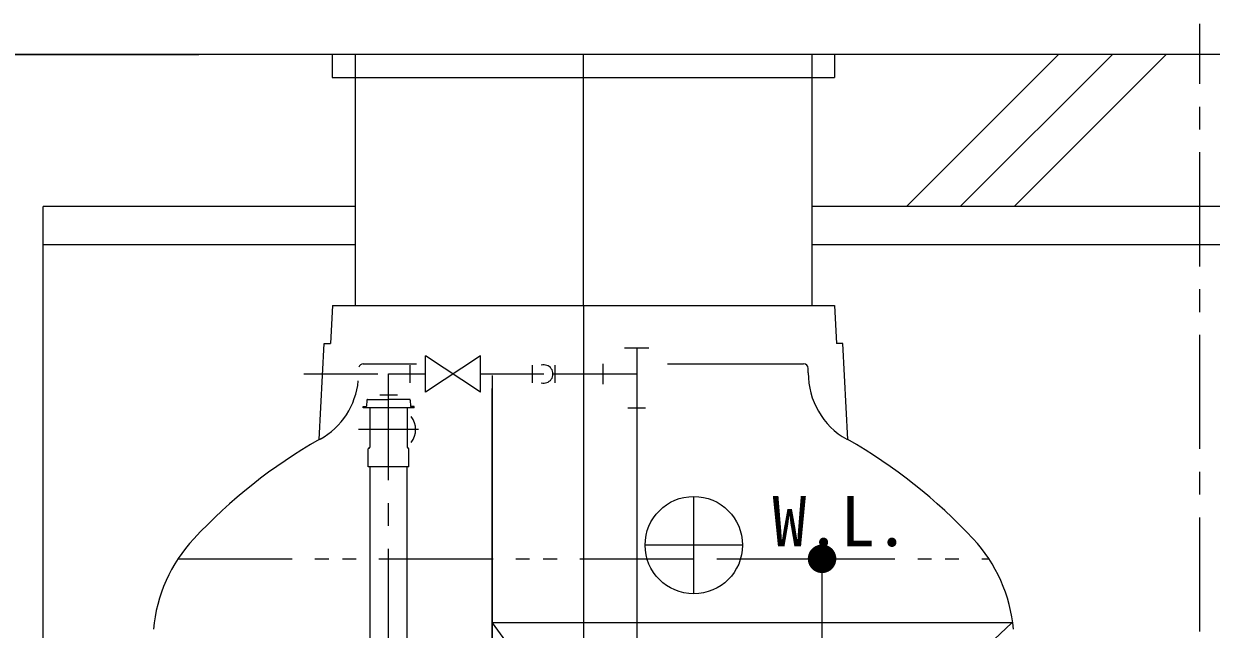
# Model space of a CAD drawing. Units: millimetres, scale not verified. Extents: x -8093 to 8093, y -5792 to 5792.
# Drawn here: x 243 to 1804, y -2375 to -1579 of the extents above; entities that cross this region are included whole.
import ezdxf
from ezdxf.enums import TextEntityAlignment as Align

# ---------------------------------------------------------------- set-up
doc = ezdxf.new("R2010")
doc.units = ezdxf.units.MM
doc.header["$LTSCALE"] = 30
for name, pattern in [('CHAIN1', [8, 5, -1, 1, -1]), ('DOUBLE_CHAIN1', [8.8, 5, -1, 0.6, -0.6, 0.6, -1]), ('LONG_CHAIN', [21, 18, -1, 1, -1])]:
    doc.linetypes.add(name, pattern=pattern)
for name, color, linetype, lineweight in [('0-1_00クル-フ-0躯体', 3, 'Continuous', 25), ('0-3_00クル-フ-1機器', 2, 'Continuous', 25), ('0-4_00クル-フ-6寸法', 132, 'Continuous', 25)]:
    doc.layers.add(name, color=color, linetype=linetype, lineweight=lineweight)
doc.styles.add('ＭＳ ゴシック', font='')
doc.styles.get('ＭＳ ゴシック').set_extended_font_data('MS Gothic')

msp = doc.modelspace()

# ---------------------------------------------------------------- linework, layer by layer
at = {"layer": '0-1_00クル-フ-0躯体', "linetype": 'LONG_CHAIN'}
for p, q in [((978.72, -1949.07), (978.72, -1619.07)), ((978.72, -1949.07), (978.72, -3519.07)), ((722.72, -3438.84), (722.72, -2072.5)), ((762.22, -2112.07), (683.22, -2112.07)), ((1123.72, -2328.07), (1123.72, -2200.07)), ((1187.72, -2264.07), (1059.72, -2264.07))]:
    msp.add_line(p, q, dxfattribs=at)
at = {"layer": '0-1_00クル-フ-0躯体'}
for p, q in [((648.92, -1949.07), (646.3, -1999.07)), ((1032.6, -2004.88), (1064.84, -2004.88)), ((1048.72, -2004.88), (1048.72, -3338.57)), ((689.41, -2025.77), (759.52, -2025.77)), ((750.7, -2027.43), (750.7, -2050.71)), ((770.99, -2063.06), (770.99, -2015.08)), ((843.45, -2015.08), (770.99, -2063.06)), ((843.45, -2063.06), (770.99, -2015.08)), ((843.45, -2063.06), (843.45, -2015.08)), ((911.92, -2050.56), (911.92, -2027.58)), ((941.52, -2050.56), (941.52, -2027.58)), ((1004.3, -2025.58), (1004.3, -2052.56)), ((1004.3, -2025.58), (1004.3, -2052.56)), ((1004.3, -2027.43), (1004.3, -2050.71)), ((1089.12, -2025.77), (1268.03, -2025.77)), ((611.29, -2039.07), (708.76, -2039.07)), ((722.72, -2072.5), (722.72, -2039.07)), ((722.72, -2039.07), (770.99, -2039.07)), ((807.22, -2039.07), (807.42, -2039.07)), ((807.22, -2039.07), (807.42, -2039.07)), ((807.22, -2039.07), (807.42, -2039.07)), ((807.22, -2039.07), (807.42, -2039.07)), ((843.45, -2039.07), (926.72, -2039.07)), ((858.72, -2041.17), (858.72, -2772.13)), ((938.71, -2039.07), (1048.72, -2039.07)), ((1274.03, -2037.56), (1274.03, -2031.51)), ((858.72, -2498.98), (858.72, -2058.07)), ((694.17, -2073.45), (693.75, -2081.53)), ((695.17, -2072.5), (722.72, -2072.5)), ((734.36, -2067.06), (711.08, -2067.06)), ((750.27, -2072.5), (722.72, -2072.5)), ((751.27, -2073.45), (751.7, -2081.53)), ((689.22, -2082), (693.25, -2082)), ((689.22, -2083.5), (689.22, -2082)), ((756.22, -2083.5), (689.22, -2083.5)), ((698.22, -2083.5), (698.22, -2135.5)), ((747.22, -2083.5), (747.22, -2135.5)), ((756.22, -2082), (752.19, -2082)), ((756.22, -2083.5), (756.22, -2082)), ((1037.08, -2083.49), (1060.36, -2083.49)), ((697.07, -2136.5), (697.22, -2136.5)), ((748.37, -2136.5), (748.22, -2136.5)), ((749.37, -2161), (749.37, -2137.5)), ((749.37, -2161), (722.72, -2161)), ((858.72, -2269.07), (858.72, -2307.57)), ((746.72, -3112.99), (1541.77, -2366.07)), ((1541.77, -2366.07), (858.72, -2366.07)), ((858.72, -2366.07), (1532.92, -3287.07))]:
    msp.add_line(p, q, dxfattribs=at)
at = {"layer": '0-1_00クル-フ-0躯体', "linetype": 'DOUBLE_CHAIN1'}
msp.add_line((445.99, -2282.07), (1511.45, -2282.07), dxfattribs=at)
at = {"layer": '0-1_00クル-フ-0躯体'}
for points in [[(648.92, -1949.07), (1308.52, -1949.07), (1311.14, -1999.07)], [(631.44, -2125.29), (638.06, -1999.07), (646.3, -1999.07)], [(1326, -2125.29), (1319.38, -1999.07), (1311.14, -1999.07)], [(722.72, -2161), (696.07, -2161), (696.07, -2137.5)], [(746.72, -2161), (746.72, -3411), (698.72, -3411), (698.72, -2161)]]:
    msp.add_lwpolyline(points, dxfattribs=at)
msp.add_circle((1123.72, -2264.07), 64, dxfattribs=at)
for centre, radius, start, end in [((689.41, -2031.77), 6, 90, 163.54078), ((926.72, -2039.07), 11.99, 253.40184, 106.59816), ((1268.03, -2031.77), 6, 0.59909, 90), ((1374.03, -2038.02), 100, 179.738, 240.37041), ((583.41, -2038.02), 100, 299.62899, 354.23307), ((695.17, -2073.5), 1, 90, 177), ((750.27, -2073.5), 1, 3, 90), ((693.25, -2081.5), 0.5, 270, 357), ((752.19, -2081.5), 0.5, 183, 270), ((730.72, -2112.07), 27.5, 321.42735, 38.57265), ((978.72, -2733.07), 700, 119.74283, 137.00948), ((978.72, -2733.07), 699.6, 119.62808, 119.7639), ((697.07, -2137.5), 1, 90, 180), ((697.22, -2135.5), 1, 270, 360), ((748.22, -2135.5), 1, 180, 270), ((748.37, -2137.5), 1, 0, 90), ((978.72, -2733.07), 699.6, 60.23845, 60.37192), ((978.72, -2733.07), 700, 42.99052, 60.25717), ((612.99, -2392.13), 200, 137.00948, 175), ((1344.45, -2392.13), 200, 5, 42.99052)]:
    msp.add_arc(centre, radius, start, end, dxfattribs=at)
at = {"layer": '0-3_00クル-フ-1機器', "linetype": 'CHAIN1'}
msp.add_line((1788.72, -3817.65), (1788.72, -1578.59), dxfattribs=at)
at = {"layer": '0-3_00クル-フ-1機器'}
for p, q in [((-181.2, -1619.07), (469.9, -1619.07)), ((-177.69, -1619.07), (473.41, -1619.07)), ((2863.61, -1619.07), (18.72, -1619.07)), ((648.72, -1619.07), (648.72, -1649.07)), ((678.72, -1619.07), (678.72, -1949.07)), ((1278.72, -1619.07), (1278.72, -1949.07)), ((1308.72, -1619.07), (1308.72, -1649.07)), ((1403, -1819.07), (1603, -1619.07)), ((1473.71, -1819.07), (1673.71, -1619.07)), ((1544.42, -1819.07), (1744.42, -1619.07)), ((648.72, -1649.07), (1308.72, -1649.07)), ((268.72, -3469.07), (268.72, -1819.07)), ((678.72, -1819.07), (268.72, -1819.07)), ((1988.72, -1819.07), (1278.72, -1819.07)), ((678.72, -1869.07), (268.72, -1869.07)), ((1988.72, -1869.07), (1278.72, -1869.07))]:
    msp.add_line(p, q, dxfattribs=at)
at = {"layer": '0-4_00クル-フ-6寸法', "color": 4}
for p in [(1172.22, -2282.07), (1292.22, -3467.07)]:
    msp.add_line(p, (1292.22, -2282.07), dxfattribs=at)
at = {"layer": '0-4_00クル-フ-6寸法'}
for points in [[(1292.22, -2282.07), (1273.8, -2278.56), (1274.39, -2276.28)], [(1292.22, -2282.07), (1274.39, -2276.28), (1275.26, -2274.09)], [(1292.22, -2282.07), (1275.26, -2274.09), (1276.39, -2272.02)], [(1292.22, -2282.07), (1276.39, -2272.02), (1277.78, -2270.12)], [(1292.22, -2282.07), (1277.78, -2270.12), (1279.39, -2268.4)], [(1292.22, -2282.07), (1279.39, -2268.4), (1281.2, -2266.9)], [(1292.22, -2282.07), (1281.2, -2266.9), (1283.19, -2265.64)], [(1292.22, -2282.07), (1283.19, -2265.64), (1285.32, -2264.64)], [(1292.22, -2282.07), (1285.32, -2264.64), (1287.56, -2263.91)], [(1292.22, -2282.07), (1287.56, -2263.91), (1289.87, -2263.47)], [(1292.22, -2282.07), (1289.87, -2263.47), (1292.22, -2263.32)], [(1292.22, -2282.07), (1292.22, -2263.32), (1294.57, -2263.47)], [(1292.22, -2282.07), (1294.57, -2263.47), (1296.89, -2263.91)], [(1292.22, -2282.07), (1296.89, -2263.91), (1299.12, -2264.64)], [(1292.22, -2282.07), (1299.12, -2264.64), (1301.26, -2265.64)], [(1292.22, -2282.07), (1301.26, -2265.64), (1303.24, -2266.9)], [(1292.22, -2282.07), (1303.24, -2266.9), (1305.06, -2268.4)], [(1292.22, -2282.07), (1305.06, -2268.4), (1306.67, -2270.12)], [(1292.22, -2282.07), (1306.67, -2270.12), (1308.05, -2272.02)], [(1292.22, -2282.07), (1308.05, -2272.02), (1309.19, -2274.09)], [(1292.22, -2282.07), (1309.19, -2274.09), (1310.05, -2276.28)], [(1292.22, -2282.07), (1310.05, -2276.28), (1310.64, -2278.56)], [(1292.22, -2282.07), (1273.51, -2280.89), (1273.8, -2278.56)], [(1292.22, -2282.07), (1273.51, -2283.25), (1273.51, -2280.89)], [(1292.22, -2282.07), (1273.8, -2285.58), (1273.51, -2283.25)], [(1292.22, -2282.07), (1274.39, -2287.86), (1273.8, -2285.58)], [(1292.22, -2282.07), (1275.26, -2290.05), (1274.39, -2287.86)], [(1292.22, -2282.07), (1276.39, -2292.12), (1275.26, -2290.05)], [(1292.22, -2282.07), (1277.78, -2294.02), (1276.39, -2292.12)], [(1292.22, -2282.07), (1279.39, -2295.74), (1277.78, -2294.02)], [(1292.22, -2282.07), (1281.2, -2297.24), (1279.39, -2295.74)], [(1292.22, -2282.07), (1283.19, -2298.5), (1281.2, -2297.24)], [(1292.22, -2282.07), (1285.32, -2299.5), (1283.19, -2298.5)], [(1292.22, -2282.07), (1287.56, -2300.23), (1285.32, -2299.5)], [(1292.22, -2282.07), (1289.87, -2300.67), (1287.56, -2300.23)], [(1292.22, -2282.07), (1292.22, -2300.82), (1289.87, -2300.67)], [(1292.22, -2282.07), (1310.64, -2278.56), (1310.94, -2280.89)], [(1292.22, -2282.07), (1310.94, -2280.89), (1310.94, -2283.25)], [(1292.22, -2282.07), (1294.57, -2300.67), (1292.22, -2300.82)], [(1292.22, -2282.07), (1296.89, -2300.23), (1294.57, -2300.67)], [(1292.22, -2282.07), (1299.12, -2299.5), (1296.89, -2300.23)], [(1292.22, -2282.07), (1301.26, -2298.5), (1299.12, -2299.5)], [(1292.22, -2282.07), (1303.24, -2297.24), (1301.26, -2298.5)], [(1292.22, -2282.07), (1305.06, -2295.74), (1303.24, -2297.24)], [(1292.22, -2282.07), (1306.67, -2294.02), (1305.06, -2295.74)], [(1292.22, -2282.07), (1308.05, -2292.12), (1306.67, -2294.02)], [(1292.22, -2282.07), (1309.19, -2290.05), (1308.05, -2292.12)], [(1292.22, -2282.07), (1310.05, -2287.86), (1309.19, -2290.05)], [(1292.22, -2282.07), (1310.64, -2285.58), (1310.05, -2287.86)], [(1292.22, -2282.07), (1310.94, -2283.25), (1310.64, -2285.58)]]:
    msp.add_solid(points, dxfattribs=at)

# ---------------------------------------------------------------- texts
at = {"layer": '0-1_00クル-フ-0躯体', "color": 4, "style": 'ＭＳ ゴシック'}
msp.add_text('W.L.', height=65.98, dxfattribs=at).set_placement((1226.9, -2285.29), align=Align.BOTTOM_LEFT)

doc.saveas('drawing.dxf')
